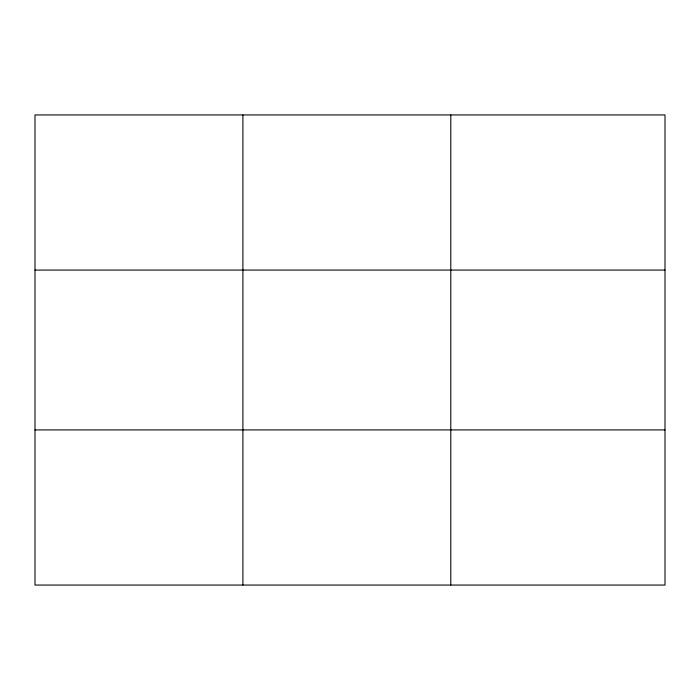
<?xml version="1.0" encoding="UTF-8"?>
<svg xmlns="http://www.w3.org/2000/svg" width="700" height="700" viewBox="0 0 700 700"><rect width="100%" height="100%" fill="white"/><g stroke="black" fill="none" stroke-linecap="round" stroke-linejoin="round"><path stroke-width="1.05" d="M242.9 585.06L242.9 114.94M450.8 585.06L450.8 114.94M665 270.078L665 114.94L35 114.94L35 585.06L665 585.06L665 270.078L35 270.078M35 429.922L665 429.922"/></g></svg>
